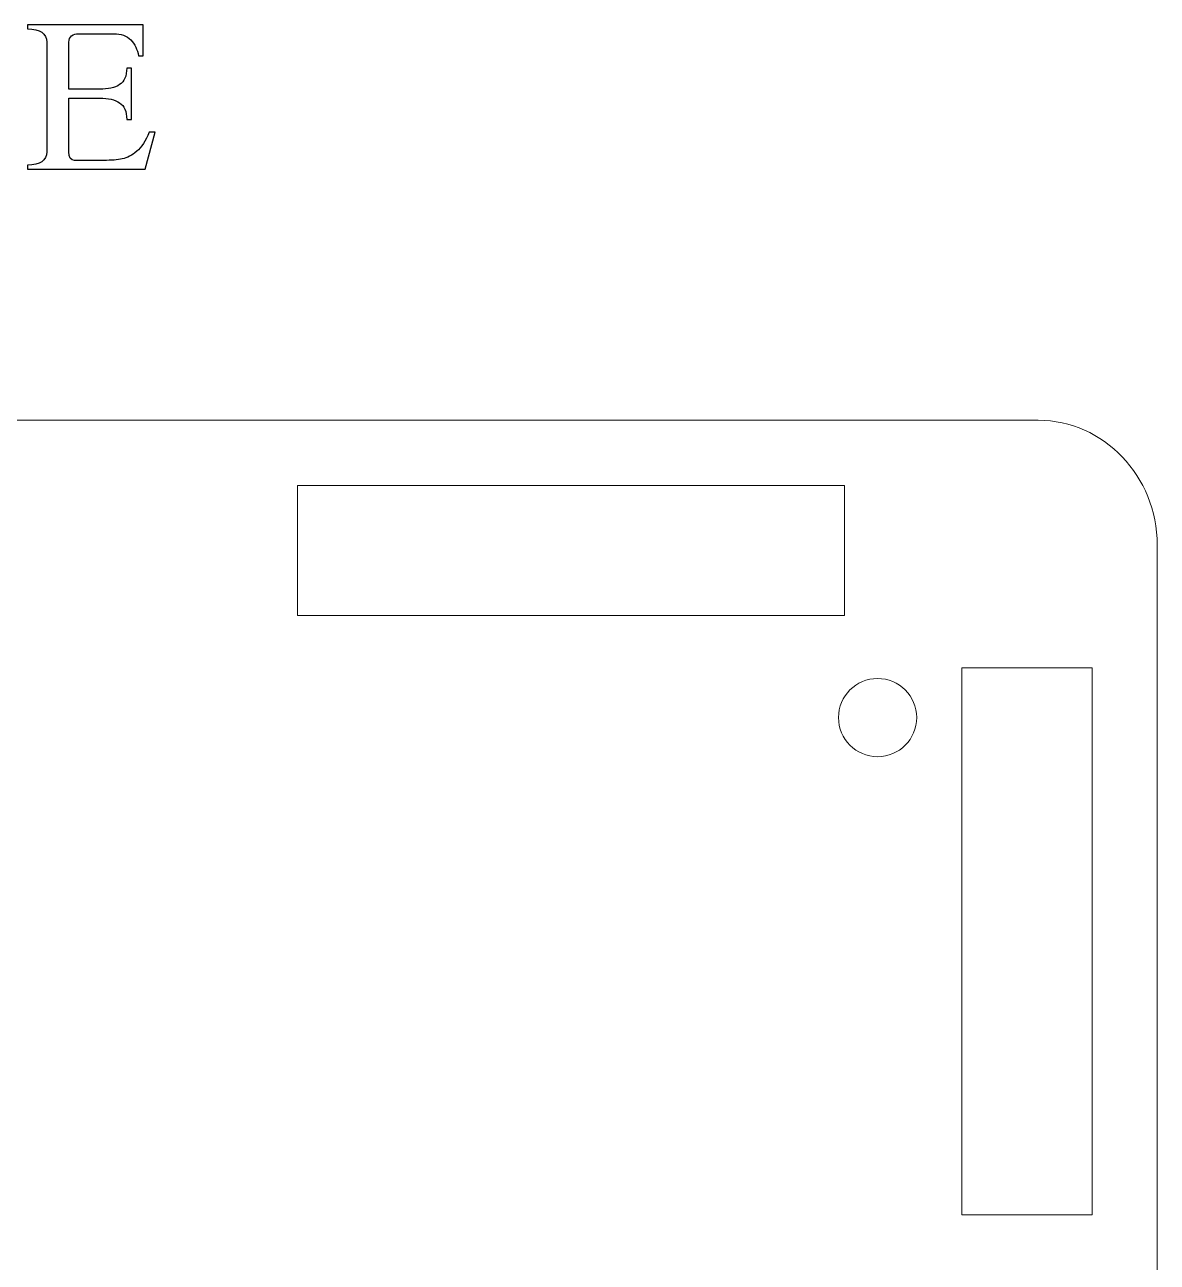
# Model space of a CAD drawing. Header units: inches. Extents: x -3.38 to 3.4, y -1.34 to 5.52.
# Drawn here: x -1.749 to -0.037, y 3.639 to 5.509 of the extents above; entities that cross this region are included whole.
import ezdxf

# ---------------------------------------------------------------- set-up
doc = ezdxf.new("R2010")
doc.units = ezdxf.units.IN
doc.header["$MEASUREMENT"] = 0
doc.layers.add('Layer 1', color=7, linetype='Continuous')

msp = doc.modelspace()

# ---------------------------------------------------------------- linework, layer by layer
at = {"layer": 'Layer 1', "lineweight": 5}
msp.add_lwpolyline([(-1.3362, 4.6159), (-0.5094, 4.6159), (-0.5094, 4.8127), (-1.3362, 4.8127), (-1.3362, 4.6159)], close=True, dxfattribs=at)
msp.add_ellipse((-0.4596, 4.4618), major_axis=(0, 0.0591), ratio=1, start_param=0, end_param=6.28318, dxfattribs=at)
at = {"layer": 'Layer 1'}
msp.add_open_spline([(-1.7444, 5.2905), (-1.7444, 5.2905), (-1.7444, 5.2969), (-1.7444, 5.2969), (-1.7444, 5.2969), (-1.7251, 5.2969), (-1.7154, 5.3036), (-1.7154, 5.317), (-1.7154, 5.317), (-1.7154, 5.317), (-1.7154, 5.4825), (-1.7154, 5.4825), (-1.7154, 5.4825), (-1.7154, 5.4959), (-1.7251, 5.5026), (-1.7444, 5.5026), (-1.7444, 5.5026), (-1.7444, 5.5026), (-1.7444, 5.509), (-1.7444, 5.509), (-1.7444, 5.509), (-1.7444, 5.509), (-1.5694, 5.509), (-1.5694, 5.509), (-1.5694, 5.509), (-1.5694, 5.509), (-1.5694, 5.4621), (-1.5694, 5.4621), (-1.5694, 5.4621), (-1.5694, 5.4621), (-1.5764, 5.4621), (-1.5764, 5.4621), (-1.5764, 5.4621), (-1.5783, 5.4718), (-1.5823, 5.4798), (-1.5884, 5.486), (-1.5884, 5.486), (-1.5947, 5.4923), (-1.6031, 5.4955), (-1.6139, 5.4955), (-1.6139, 5.4955), (-1.6139, 5.4955), (-1.6674, 5.4955), (-1.6674, 5.4955), (-1.6674, 5.4955), (-1.6715, 5.4955), (-1.675, 5.4943), (-1.6778, 5.4921), (-1.6778, 5.4921), (-1.6805, 5.4898), (-1.6819, 5.4867), (-1.6819, 5.4826), (-1.6819, 5.4826), (-1.6819, 5.4826), (-1.6819, 5.4115), (-1.6819, 5.4115), (-1.6819, 5.4115), (-1.6819, 5.4115), (-1.6354, 5.4115), (-1.6354, 5.4115), (-1.6354, 5.4115), (-1.6226, 5.4115), (-1.6125, 5.4138), (-1.6053, 5.4185), (-1.6053, 5.4185), (-1.5979, 5.4231), (-1.5944, 5.4314), (-1.5944, 5.4435), (-1.5944, 5.4435), (-1.5944, 5.4435), (-1.5874, 5.4435), (-1.5874, 5.4435), (-1.5874, 5.4435), (-1.5874, 5.4435), (-1.5874, 5.366), (-1.5874, 5.366), (-1.5874, 5.366), (-1.5874, 5.366), (-1.5944, 5.366), (-1.5944, 5.366), (-1.5944, 5.366), (-1.5944, 5.378), (-1.5979, 5.3864), (-1.6052, 5.3911), (-1.6052, 5.3911), (-1.6124, 5.3958), (-1.6225, 5.3981), (-1.6354, 5.3981), (-1.6354, 5.3981), (-1.6354, 5.3981), (-1.6819, 5.3981), (-1.6819, 5.3981), (-1.6819, 5.3981), (-1.6819, 5.3981), (-1.6819, 5.3169), (-1.6819, 5.3169), (-1.6819, 5.3169), (-1.6819, 5.3083), (-1.679, 5.304), (-1.6734, 5.304), (-1.6734, 5.304), (-1.6734, 5.304), (-1.6294, 5.304), (-1.6294, 5.304), (-1.6294, 5.304), (-1.6179, 5.304), (-1.6084, 5.3048), (-1.6011, 5.3062), (-1.6011, 5.3062), (-1.5938, 5.3077), (-1.5864, 5.3115), (-1.5793, 5.3177), (-1.5793, 5.3177), (-1.572, 5.3238), (-1.5658, 5.3335), (-1.5604, 5.3465), (-1.5604, 5.3465), (-1.5604, 5.3465), (-1.5514, 5.3465), (-1.5514, 5.3465), (-1.5514, 5.3465), (-1.5514, 5.3465), (-1.5664, 5.2905), (-1.5664, 5.2905), (-1.5664, 5.2905), (-1.5664, 5.2905), (-1.7444, 5.2905), (-1.7444, 5.2905)], degree=3, knots=[0, 0, 0, 0, 0.03125, 0.03125, 0.03125, 0.03125, 0.0625, 0.0625, 0.0625, 0.0625, 0.09375, 0.09375, 0.09375, 0.09375, 0.125, 0.125, 0.125, 0.125, 0.15625, 0.15625, 0.15625, 0.15625, 0.1875, 0.1875, 0.1875, 0.1875, 0.21875, 0.21875, 0.21875, 0.21875, 0.25, 0.25, 0.25, 0.25, 0.28125, 0.28125, 0.28125, 0.28125, 0.3125, 0.3125, 0.3125, 0.3125, 0.34375, 0.34375, 0.34375, 0.34375, 0.375, 0.375, 0.375, 0.375, 0.40625, 0.40625, 0.40625, 0.40625, 0.4375, 0.4375, 0.4375, 0.4375, 0.46875, 0.46875, 0.46875, 0.46875, 0.5, 0.5, 0.5, 0.5, 0.53125, 0.53125, 0.53125, 0.53125, 0.5625, 0.5625, 0.5625, 0.5625, 0.59375, 0.59375, 0.59375, 0.59375, 0.625, 0.625, 0.625, 0.625, 0.65625, 0.65625, 0.65625, 0.65625, 0.6875, 0.6875, 0.6875, 0.6875, 0.71875, 0.71875, 0.71875, 0.71875, 0.75, 0.75, 0.75, 0.75, 0.78125, 0.78125, 0.78125, 0.78125, 0.8125, 0.8125, 0.8125, 0.8125, 0.84375, 0.84375, 0.84375, 0.84375, 0.875, 0.875, 0.875, 0.875, 0.90625, 0.90625, 0.90625, 0.90625, 0.9375, 0.9375, 0.9375, 0.9375, 0.96875, 0.96875, 0.96875, 0.96875, 1, 1, 1, 1], dxfattribs=at)
at = {"layer": 'Layer 1', "lineweight": 5}
for points, knots in [([(-3.2036, 4.9112), (-3.2036, 4.9112), (-0.2168, 4.9112), (-0.2168, 4.9112), (-0.2168, 4.9112), (-0.1179, 4.9112), (-0.037, 4.8264), (-0.037, 4.7228), (-0.037, 4.7228), (-0.037, 4.7228), (-0.037, 1.9499), (-0.037, 1.9499), (-0.037, 1.9499), (-0.037, 1.8463), (-0.1179, 1.7616), (-0.2168, 1.7616), (-0.2168, 1.7616), (-0.2168, 1.7616), (-3.2036, 1.7616), (-3.2036, 1.7616), (-3.2036, 1.7616), (-3.3025, 1.7616), (-3.3834, 1.8463), (-3.3834, 1.9499), (-3.3834, 1.9499), (-3.3834, 1.9499), (-3.3834, 4.7228), (-3.3834, 4.7228), (-3.3834, 4.7228), (-3.3834, 4.8264), (-3.3025, 4.9112), (-3.2036, 4.9112)], [0, 0, 0, 0, 0.125, 0.125, 0.125, 0.125, 0.25, 0.25, 0.25, 0.25, 0.375, 0.375, 0.375, 0.375, 0.5, 0.5, 0.5, 0.5, 0.625, 0.625, 0.625, 0.625, 0.75, 0.75, 0.75, 0.75, 0.875, 0.875, 0.875, 0.875, 1, 1, 1, 1]), ([(-0.3322, 3.7104), (-0.3322, 3.7104), (-0.3322, 4.5372), (-0.3322, 4.5372), (-0.3322, 4.5372), (-0.3322, 4.5372), (-0.1354, 4.5372), (-0.1354, 4.5372), (-0.1354, 4.5372), (-0.1354, 4.5372), (-0.1354, 3.7104), (-0.1354, 3.7104), (-0.1354, 3.7104), (-0.1354, 3.7104), (-0.3322, 3.7104), (-0.3322, 3.7104)], [0, 0, 0, 0, 0.25, 0.25, 0.25, 0.25, 0.5, 0.5, 0.5, 0.5, 0.75, 0.75, 0.75, 0.75, 1, 1, 1, 1])]:
    msp.add_open_spline(points, degree=3, knots=knots, dxfattribs=at)

doc.saveas('drawing.dxf')
